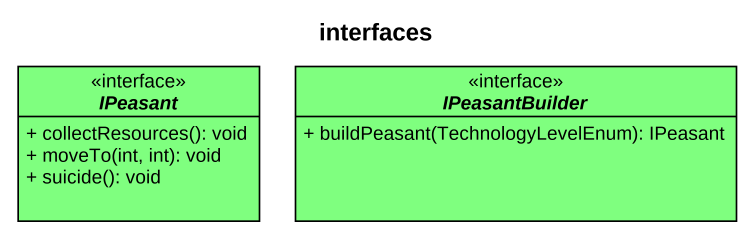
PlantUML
@startuml
title interfaces
hide circle
hide empty members
skinparam classAttributeIconSize 0
interface IPeasant <<interface>> #7FFF7F {
  + collectResources(): void
  + moveTo(int, int): void
  + suicide(): void
}
interface IPeasantBuilder <<interface>> #7FFF7F {
  + buildPeasant(TechnologyLevelEnum): IPeasant
}
@enduml
